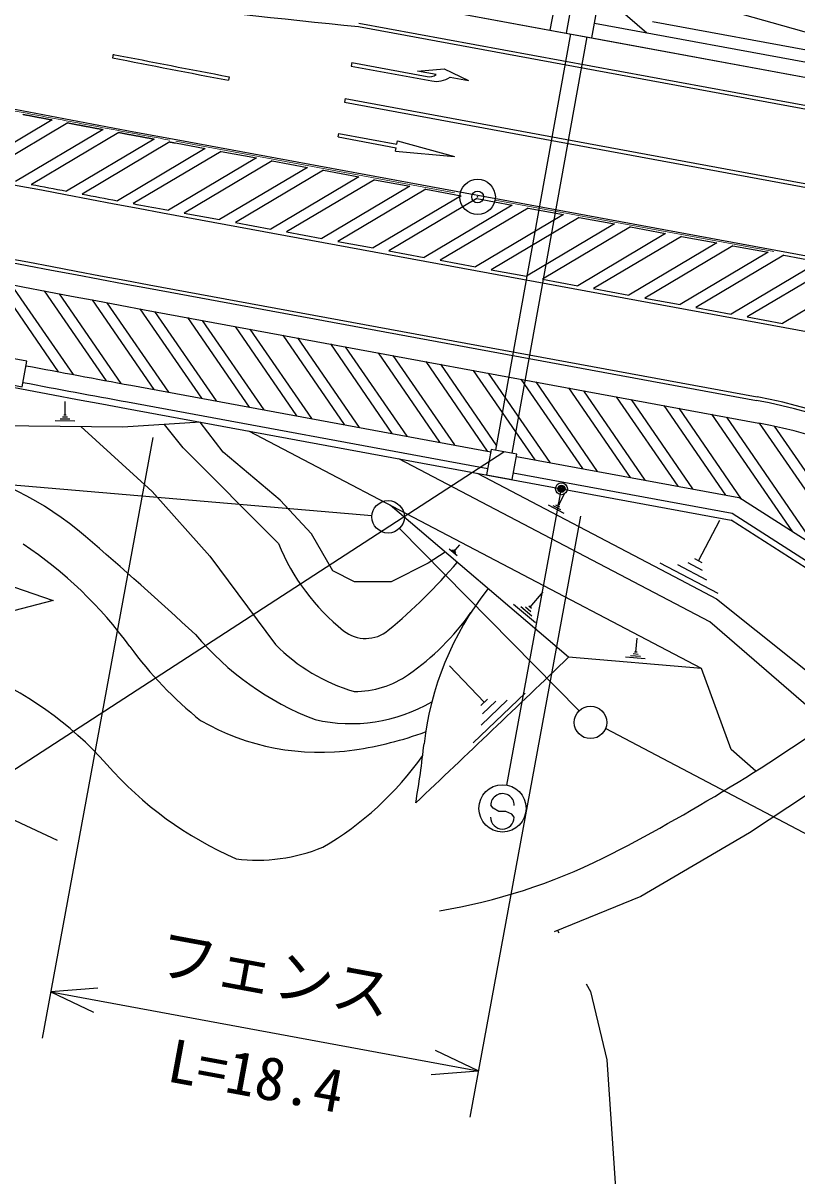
# Model space of a CAD drawing. Units: millimetres, scale not verified. Extents: x 40000 to 680000, y 20000 to 380000.
# Drawn here: x 447710 to 480462, y 243089 to 291875 of the extents above; entities that cross this region are included whole.
import ezdxf
from ezdxf.enums import TextEntityAlignment as Align

# ---------------------------------------------------------------- set-up
doc = ezdxf.new("R2010")
doc.units = ezdxf.units.MM
doc.header["$LTSCALE"] = 1000
doc.header["$PDMODE"] = 32
doc.header["$PDSIZE"] = 500
doc.linetypes.add('CHAIN', pattern=[18.5, 12, -1.5, 3.5, -1.5])
for name, color, linetype, lineweight in [('M-BGD', 7, 'Continuous', 25), ('M-BMK', 2, 'CHAIN', 13), ('M-BMK-SRVR', 3, 'Continuous', 25), ('M-STR-STRC', 7, 'Continuous', 25)]:
    doc.layers.add(name, color=color, linetype=linetype, lineweight=lineweight)
doc.styles.add('@ＭＳ ゴシック', font='')
doc.styles.add('ＭＳ ゴシック', font='')
doc.styles.get('@ＭＳ ゴシック').set_extended_font_data('@MS Gothic')
doc.styles.get('ＭＳ ゴシック').set_extended_font_data('MS Gothic')

msp = doc.modelspace()

# ---------------------------------------------------------------- linework, layer by layer
at = {"layer": 'M-BGD'}
for p, q in [((455531, 294250), (486221, 288587)), ((455531, 294250), (470697, 291452)), ((470444, 293929), (470010, 291579)), ((471082, 294081), (474112, 291462)), ((475061, 293125), (486304, 289958)), ((461927, 291875), (484492, 287711)), ((471893, 291872), (486335, 289207)), ((474345, 291948), (486232, 289755)), ((461906, 291727), (484465, 287564)), ((467720, 273798), (470894, 291414)), ((468408, 273673), (471583, 291290)), ((471779, 291252), (486221, 288587)), ((451518, 290552), (451489, 290404)), ((461621, 290203), (461594, 290055)), ((461594, 290055), (465008, 289425)), ((461621, 290203), (464817, 289613)), ((465189, 289697), (464402, 289842)), ((465189, 289697), (464402, 289842)), ((456427, 289604), (456399, 289456)), ((465779, 289588), (466566, 289443)), ((465779, 289588), (466566, 289443)), ((461340, 288679), (461313, 288531)), ((461313, 288531), (490918, 283068)), ((461340, 288679), (490946, 283216)), ((448940, 287778), (445249, 285584)), ((449608, 287651), (445914, 285455)), ((451094, 287371), (447393, 285171)), ((451763, 287246), (448060, 285044)), ((453253, 286968), (449544, 284763)), ((461041, 287056), (461068, 287204)), ((461041, 287056), (461068, 287204)), ((461041, 287056), (463499, 286602)), ((461041, 287056), (463499, 286602)), ((461068, 287204), (463526, 286750)), ((461068, 287204), (463526, 286750)), ((463526, 286750), (463554, 286897)), ((463526, 286750), (463554, 286897)), ((463554, 286897), (465971, 286222)), ((463554, 286897), (465971, 286222)), ((453925, 286844), (450212, 284637)), ((455418, 286568), (451700, 284358)), ((456090, 286444), (452371, 284233)), ((456090, 286444), (457583, 286169)), ((463472, 286455), (463499, 286602)), ((463472, 286455), (463499, 286602)), ((463472, 286455), (465971, 286222)), ((463472, 286455), (465971, 286222)), ((457583, 286169), (453863, 283957)), ((458255, 286045), (454535, 283833)), ((458255, 286045), (459749, 285769)), ((459749, 285769), (456029, 283558)), ((460421, 285645), (456701, 283434)), ((460421, 285645), (461914, 285370)), ((461914, 285370), (458194, 283158)), ((462586, 285246), (458866, 283034)), ((464079, 284970), (460359, 282758)), ((462586, 285246), (464079, 284970)), ((464751, 284846), (461031, 282634)), ((466245, 284570), (462525, 282359)), ((466917, 284446), (463197, 282235)), ((464751, 284846), (466245, 284570)), ((466917, 284446), (468410, 284171)), ((453639, 283998), (453863, 283957)), ((468410, 284171), (464690, 281959)), ((469082, 284047), (465362, 281835)), ((469082, 284047), (470576, 283771)), ((453612, 283851), (504380, 274483)), ((454535, 283833), (456029, 283558)), ((470576, 283771), (466855, 281560)), ((471248, 283647), (467527, 281436)), ((471248, 283647), (472741, 283372)), ((456701, 283434), (458194, 283158)), ((458866, 283034), (460359, 282758)), ((472741, 283372), (469021, 281160)), ((473413, 283248), (469693, 281036)), ((474906, 282972), (471186, 280761)), ((473413, 283248), (474906, 282972)), ((461031, 282634), (462525, 282359)), ((475578, 282848), (471858, 280637)), ((477072, 282573), (473352, 280361)), ((475578, 282848), (477072, 282573)), ((463197, 282235), (464690, 281959)), ((477744, 282449), (474024, 280237)), ((479237, 282173), (475517, 279961)), ((479909, 282049), (476189, 279837)), ((477744, 282449), (479237, 282173)), ((479909, 282049), (481402, 281773)), ((465362, 281835), (466855, 281560)), ((481402, 281773), (477682, 279562)), ((482074, 281649), (478354, 279438)), ((467527, 281436), (469021, 281160)), ((469693, 281036), (471186, 280761)), ((483568, 281374), (479848, 279162)), ((446584, 280923), (449202, 277119)), ((447213, 280803), (449830, 277002)), ((448609, 280538), (451222, 276742)), ((453022, 280655), (478754, 275907)), ((453050, 280802), (478782, 276054)), ((471858, 280637), (473352, 280361)), ((449237, 280420), (451849, 276626)), ((450631, 280158), (453239, 276369)), ((451258, 280041), (453865, 276254)), ((474024, 280237), (475517, 279961)), ((452650, 279783), (455256, 275997)), ((452855, 279745), (478845, 274949)), ((453276, 279668), (455882, 275882)), ((476189, 279837), (477682, 279562)), ((454666, 279411), (457273, 275625)), ((455292, 279295), (457898, 275510)), ((478354, 279438), (479848, 279162)), ((456683, 279039), (459289, 275253)), ((457309, 278923), (459915, 275138)), ((458699, 278667), (461306, 274881)), ((459325, 278551), (461932, 274765)), ((460716, 278295), (463322, 274509)), ((461342, 278179), (463948, 274393)), ((462733, 277922), (465339, 274137)), ((463358, 277807), (465965, 274021)), ((464749, 277550), (467355, 273765)), ((465375, 277435), (467753, 273981)), ((466766, 277178), (469372, 273392)), ((467391, 277063), (469998, 273277)), ((468782, 276806), (471389, 273020)), ((469408, 276691), (472014, 272905)), ((452265, 276549), (467505, 273737)), ((470799, 276434), (473405, 272648)), ((471425, 276319), (474031, 272533)), ((449487, 275285), (449490, 275864)), ((452134, 275841), (467374, 273029)), ((472815, 276062), (475422, 272276)), ((473441, 275946), (476047, 272161)), ((474832, 275690), (477438, 271904)), ((449591, 275202), (449384, 275202)), ((449539, 275285), (449436, 275285)), ((452083, 275566), (477676, 270843)), ((475458, 275574), (478102, 271734)), ((476848, 275318), (480275, 270341)), ((477474, 275202), (481253, 269714)), ((451938, 274779), (443421, 274861)), ((449900, 275035), (449073, 275038)), ((449694, 275118), (449280, 275120)), ((455202, 274990), (451938, 274779)), ((478865, 274946), (483426, 268321)), ((479499, 274818), (484404, 267694)), ((453208, 274341), (448516, 248914)), ((437085, 253640), (468064, 273735)), ((468587, 273537), (477997, 271801)), ((443689, 272642), (462476, 271038)), ((470380, 271494), (470620, 271951)), ((491726, 263000), (477997, 271801)), ((470604, 271126), (469951, 271469)), ((470475, 271277), (470148, 271448)), ((470428, 271385), (470264, 271471)), ((470421, 271472), (470339, 271515)), ((471304, 271002), (466612, 245575)), ((476292, 269117), (477193, 270836)), ((490937, 262320), (477676, 270843)), ((463642, 270490), (471242, 262771)), ((465996, 269567), (466194, 269800)), ((466077, 269325), (465744, 269609)), ((466022, 269429), (465856, 269571)), ((466009, 269498), (465926, 269569)), ((466017, 269549), (465975, 269585)), ((477134, 267736), (474677, 269024)), ((476648, 268303), (475420, 268948)), ((476470, 268710), (475856, 269032)), ((476445, 269036), (476138, 269197)), ((467393, 267942), (467354, 267895)), ((469168, 267157), (469717, 267801)), ((469393, 266488), (468472, 267273)), ((469241, 266776), (468780, 267169)), ((469204, 266966), (468974, 267163)), ((469225, 267108), (469110, 267206)), ((473647, 265252), (473697, 265840)), ((474045, 264965), (473206, 265036)), ((473843, 265066), (473423, 265102)), ((473745, 265159), (473535, 265177)), ((473699, 265248), (473594, 265257)), ((467226, 263132), (465754, 264677)), ((468961, 263521), (466753, 261418)), ((467364, 263263), (467088, 263000)), ((468198, 263216), (467095, 262165)), ((467712, 263174), (467160, 262648)), ((484686, 255529), (472355, 262017)), ((470326, 253473), (470378, 253378)), ((450873, 251039), (448879, 250881)), ((448879, 250881), (466975, 247542)), ((448879, 250881), (450685, 250021)), ((466975, 247542), (465169, 248401)), ((464981, 247383), (466975, 247542))]:
    msp.add_line(p, q, dxfattribs=at)
for points in [[(470697, 291452), (471779, 291252), (471979, 292334), (470897, 292534)], [(446589, 276686), (447670, 276482), (447874, 277563), (446793, 277767)], [(467324, 272754), (468405, 272554), (468605, 273636), (467523, 273835)]]:
    msp.add_lwpolyline(points, close=True, dxfattribs=at)
for points in [[(429301, 291867), (431074, 291495), (432848, 291126), (434622, 290760), (436397, 290398), (438173, 290038), (439949, 289682), (441727, 289329), (443504, 288979), (445283, 288633), (447062, 288289), (448841, 287949), (450621, 287613), (452402, 287279), (454184, 286949), (504949, 277581)], [(464402, 289842), (465538, 289938), (466566, 289443)], [(464402, 289842), (465538, 289938), (466566, 289443)], [(447694, 288016), (447717, 288011), (447741, 288007), (447764, 288002), (447788, 287998), (447811, 287993), (447835, 287989), (447858, 287984), (447882, 287980), (447905, 287975), (447929, 287971), (447953, 287966), (447976, 287962), (448000, 287957), (448023, 287953), (448047, 287948), (448070, 287944), (448094, 287939), (448117, 287935), (448141, 287930), (448164, 287926), (448188, 287921), (448211, 287917), (448235, 287912), (448258, 287908), (448282, 287903), (448305, 287899), (448329, 287894), (448352, 287890), (448376, 287885), (448399, 287881), (448423, 287876), (448446, 287872), (448470, 287867), (448493, 287863), (448517, 287858), (448540, 287854), (448564, 287849), (448587, 287845), (448611, 287841), (448634, 287836), (448658, 287832), (448682, 287827), (448705, 287823), (448729, 287818), (448752, 287814), (448776, 287809), (448799, 287805), (448823, 287800), (448846, 287796), (448870, 287791), (448893, 287787), (448917, 287782), (448940, 287778)], [(449608, 287651), (449631, 287647), (449655, 287642), (449679, 287638), (449702, 287633), (449726, 287629), (449749, 287625), (449773, 287620), (449796, 287616), (449820, 287611), (449844, 287607), (449867, 287602), (449891, 287598), (449914, 287593), (449938, 287589), (449962, 287584), (449985, 287580), (450009, 287575), (450032, 287571), (450056, 287567), (450079, 287562), (450103, 287558), (450127, 287553), (450150, 287549), (450174, 287544), (450197, 287540), (450221, 287535), (450245, 287531), (450268, 287527), (450292, 287522), (450315, 287518), (450339, 287513), (450362, 287509), (450386, 287504), (450410, 287500), (450433, 287495), (450457, 287491), (450480, 287487), (450504, 287482), (450528, 287478), (450551, 287473), (450575, 287469), (450598, 287464), (450622, 287460), (450645, 287455), (450669, 287451), (450693, 287447), (450716, 287442), (450740, 287438), (450763, 287433), (450787, 287429), (450811, 287424), (450834, 287420), (450858, 287416), (450881, 287411), (450905, 287407), (450928, 287402), (450952, 287398), (450976, 287393), (450999, 287389), (451023, 287384), (451046, 287380), (451070, 287376), (451094, 287371)], [(451763, 287246), (451787, 287241), (451810, 287237), (451834, 287232), (451858, 287228), (451881, 287224), (451905, 287219), (451929, 287215), (451952, 287210), (451976, 287206), (452000, 287202), (452023, 287197), (452047, 287193), (452071, 287188), (452094, 287184), (452118, 287179), (452141, 287175), (452165, 287171), (452189, 287166), (452212, 287162), (452236, 287157), (452260, 287153), (452283, 287149), (452307, 287144), (452331, 287140), (452354, 287135), (452378, 287131), (452402, 287127), (452425, 287122), (452449, 287118), (452473, 287113), (452496, 287109), (452520, 287104), (452544, 287100), (452567, 287096), (452591, 287091), (452615, 287087), (452638, 287082), (452662, 287078), (452685, 287074), (452709, 287069), (452733, 287065), (452756, 287060), (452780, 287056), (452804, 287052), (452827, 287047), (452851, 287043), (452875, 287038), (452898, 287034), (452922, 287030), (452946, 287025), (452969, 287021), (452993, 287016), (453017, 287012), (453040, 287008), (453064, 287003), (453088, 286999), (453111, 286995), (453135, 286990), (453159, 286986), (453182, 286981), (453206, 286977), (453230, 286973), (453253, 286968)], [(453925, 286844), (453928, 286843), (453932, 286843), (453936, 286842), (453939, 286841), (453943, 286840), (453947, 286840), (453950, 286839), (453954, 286838), (453958, 286838), (453961, 286837), (453965, 286836), (453969, 286836), (453973, 286835), (453976, 286834), (453980, 286834), (453984, 286833), (453987, 286832), (453991, 286832), (453995, 286831), (453998, 286830), (454002, 286830), (454006, 286829), (454009, 286828), (454013, 286828), (454017, 286827), (454020, 286826), (454024, 286826), (454028, 286825), (454031, 286824), (454035, 286823), (454039, 286823), (454042, 286822), (454046, 286821), (454050, 286821), (454053, 286820), (454057, 286819), (454061, 286819), (454065, 286818), (454068, 286817), (454072, 286817), (454076, 286816), (454079, 286815), (454083, 286815), (454087, 286814), (454090, 286813), (454094, 286813), (454098, 286812), (454101, 286811), (454105, 286811), (454109, 286810), (454112, 286809), (454116, 286809), (454120, 286808), (454123, 286807), (454127, 286807), (454131, 286806), (454134, 286805), (454138, 286804), (454142, 286804), (454145, 286803), (454149, 286802), (454153, 286802), (454157, 286801), (455418, 286568)], [(450153, 274796), (453180, 272054), (455608, 269319), (458391, 265582)], [(458521, 269846), (454490, 273906), (453698, 274893)], [(465580, 269486), (464858, 269023), (463282, 268231), (461731, 268228), (460822, 268691), (459921, 270258), (458588, 271685), (456172, 273714), (455202, 274990)], [(478726, 260223), (477673, 261132), (476418, 264563), (457270, 274609)], [(483355, 260848), (476781, 266530), (463612, 273438)], [(466933, 272826), (475268, 268452), (477062, 267514), (487196, 259411), (488623, 254041), (486159, 242083), (485094, 236290), (480863, 225664), (479211, 212641), (478571, 205000)], [(493185, 258037), (491158, 262509), (477727, 271119), (468456, 272829)], [(476418, 264563), (470800, 265039), (463249, 271472)], [(446068, 268438), (448984, 267439), (446000, 266667)], [(484426, 261624), (483358, 260851), (478448, 257608), (473861, 254920), (470182, 253414)], [(440128, 258940), (441258, 259677), (443152, 259522), (446704, 258442), (449148, 257295)], [(471547, 251214), (471722, 250892), (472418, 247999), (472794, 242376), (473232, 239217)]]:
    msp.add_lwpolyline(points, dxfattribs=at)
for centre in [(463160, 270980), (471724, 262281)]:
    msp.add_circle(centre, 687, dxfattribs=at)
for centre, radius, start, end in [((570019, 1344915), 1058723, 261.97619, 264.1389), ((635632, 1270273), 1003075, 257.63847, 259.54506), ((654456, 1328068), 1057328, 258.93267, 259.20363), ((654456, 1328068), 1057178, 258.93267, 259.20363), ((464901, 290106), 500, 260.3021, 305.1249), ((464901, 290106), 500, 260.3021, 305.1249), ((465204, 290406), 1000, 258.7289, 305.1261), ((465204, 290406), 1000, 258.7289, 305.1261), ((635632, 1270273), 1006175, 257.63847, 259.54506), ((635632, 1270273), 1006325, 257.63847, 259.54506), ((635632, 1270273), 1007250, 257.63847, 259.54506), ((635632, 1270273), 1002925, 259.22077, 259.30704), ((635632, 1270273), 1002925, 259.34591, 259.4324), ((635632, 1270273), 1002925, 259.47137, 259.54506), ((635632, 1270273), 1011500, 257.63754, 259.54506), ((635632, 1270273), 1010500, 259.28977, 259.54506), ((635632, 1270273), 1011220, 259.28977, 259.54506), ((474685, 253854), 22425, 35.325, 79.5451), ((474685, 253854), 22575, 35.325, 79.5451), ((474899, 253560), 21750, 36.7116, 79.5451), ((441059, 259329), 14262, 49.3636, 77.022), ((437824, 254992), 17827, 36.0755, 56.3211), ((343942, 146165), 163386, 47.17636, 49.36357), ((466996, 273310), 9155, 202.23, 231.3274), ((447710, 284797), 24199, 309.7015, 319.4153), ((477441, 259953), 12838, 141.7833, 173.6392), ((457888, 273125), 10742, 304.8282, 324.8028), ((464523, 274032), 12455, 220.147, 249.0398), ((462211, 267331), 1498, 231.3274, 309.7015), ((465272, 274989), 16133, 216.0755, 231.4856), ((463868, 270946), 7666, 224.4008, 253.732), ((-648171, 1432951), 1617440, 313.45742, 313.77405), ((440150, 250719), 14797, 41.3813, 68.2297), ((461728, 267606), 4019, 269.9011, 304.8282), ((461588, 269018), 6790, 257.0589, 300.2383), ((435100, 329175), 81593, 297.10625, 305.74398), ((460268, 271098), 10083, 239.9948, 278.3678), ((459489, 276395), 15438, 278.3678, 289.9182), ((421692, 266168), 43256, 350.2929, 353.6392), ((453637, 268622), 13442, 300.1897, 324.8158), ((462985, 270838), 15636, 221.3813, 246.3989), ((457638, 263622), 7171, 262.6847, 292.6224), ((461176, 279090), 25130, 279.5393, 296.2158)]:
    msp.add_arc(centre, radius, start, end, dxfattribs=at)
at = {"layer": 'M-BMK'}
for p, q in [((454170, 286875), (466211, 284653)), ((467686, 284381), (544882, 270136))]:
    msp.add_line(p, q, dxfattribs=at)
msp.add_arc((635632, 1270273), 1000000, 254.60294, 259.54506, dxfattribs=at)
at = {"layer": 'M-BMK-SRVR'}
msp.add_circle((466948, 284517), 750, dxfattribs=at)
msp.add_point((466948, 284517), dxfattribs=at)
msp.add_point((466948, 284517), dxfattribs=at)
at = {"layer": 'M-STR-STRC'}
for p, q in [((468182, 259627), (470469, 272021)), ((467601, 258654), (467501, 258772)), ((467846, 258515), (467601, 258654)), ((468147, 258512), (467846, 258515)), ((468392, 258401), (468147, 258512)), ((468498, 258264), (468392, 258401))]:
    msp.add_line(p, q, dxfattribs=at)
for centre, radius in [((470496, 272168), 150), ((470496, 272168), 120), ((470496, 272168), 90), ((470496, 272168), 60), ((470496, 272168), 30), ((468000, 258643), 1000)]:
    msp.add_circle(centre, radius, dxfattribs=at)
for centre, start, end in [((468001, 258768), 359.5549, 179.5549), ((467998, 258268), 179.5549, 359.5549)]:
    msp.add_arc(centre, 500, start, end, dxfattribs=at)
msp.add_point((470496, 272168), dxfattribs=at)

# ---------------------------------------------------------------- texts
at = {"layer": 'M-BGD', "style": 'ＭＳ ゴシック'}
msp.add_text('フェンス', height=1833, rotation=349.545, dxfattribs=at).set_placement((458108, 250195), align=Align.BOTTOM_CENTER)
at = {"layer": 'M-BGD', "style": '@ＭＳ ゴシック'}
msp.add_text('L=18.4', height=1833, rotation=349.545, dxfattribs=at).set_placement((457745, 248228), align=Align.TOP_CENTER)

doc.saveas('drawing.dxf')
